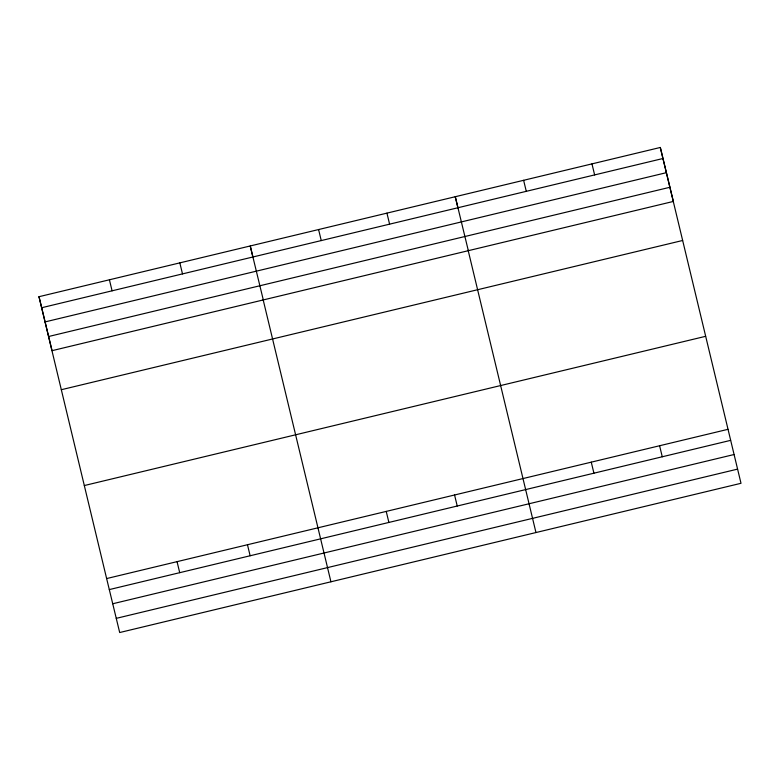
<?xml version="1.0" encoding="UTF-8"?>
<svg xmlns="http://www.w3.org/2000/svg" width="780" height="780" viewBox="0 0 780 780"><rect width="100%" height="100%" fill="white"/><g stroke="black" fill="none" stroke-linecap="round" stroke-linejoin="round"><path stroke-width="1.17" d="M39 296.702L660.309 147.469L673.364 201.435L52.055 350.668L39 296.702L106.636 578.565L119.691 632.531L741 483.298L660.309 147.469M41.672 307.729L662.981 158.496M45.094 321.906L666.403 172.672M48.623 336.502L669.942 187.268M61.318 389.717L682.627 240.484M84.318 485.55L705.627 336.316M106.636 578.565L727.945 429.331M109.297 589.592L730.616 440.359M112.73 603.759L734.038 454.526M116.259 618.355L737.568 469.121M591.962 163.888L594.633 174.915M659.597 445.741L662.269 456.768M523.624 180.307L526.285 191.334M591.26 462.16L593.921 473.187M468.331 250.682L455.276 196.716L458.065 208.348M535.967 532.545L468.107 250.204M386.938 213.135L389.6 224.162M454.565 494.988L457.236 506.015M318.591 229.554L321.253 240.581M386.227 511.407L388.889 522.434M263.299 299.93L250.244 245.963L253.032 257.595M330.935 581.792L263.075 299.452M179.829 262.88L182.501 273.907M247.465 544.733L250.136 555.76M109.414 279.796L112.086 290.823M177.05 561.649L179.712 572.676"/></g></svg>
